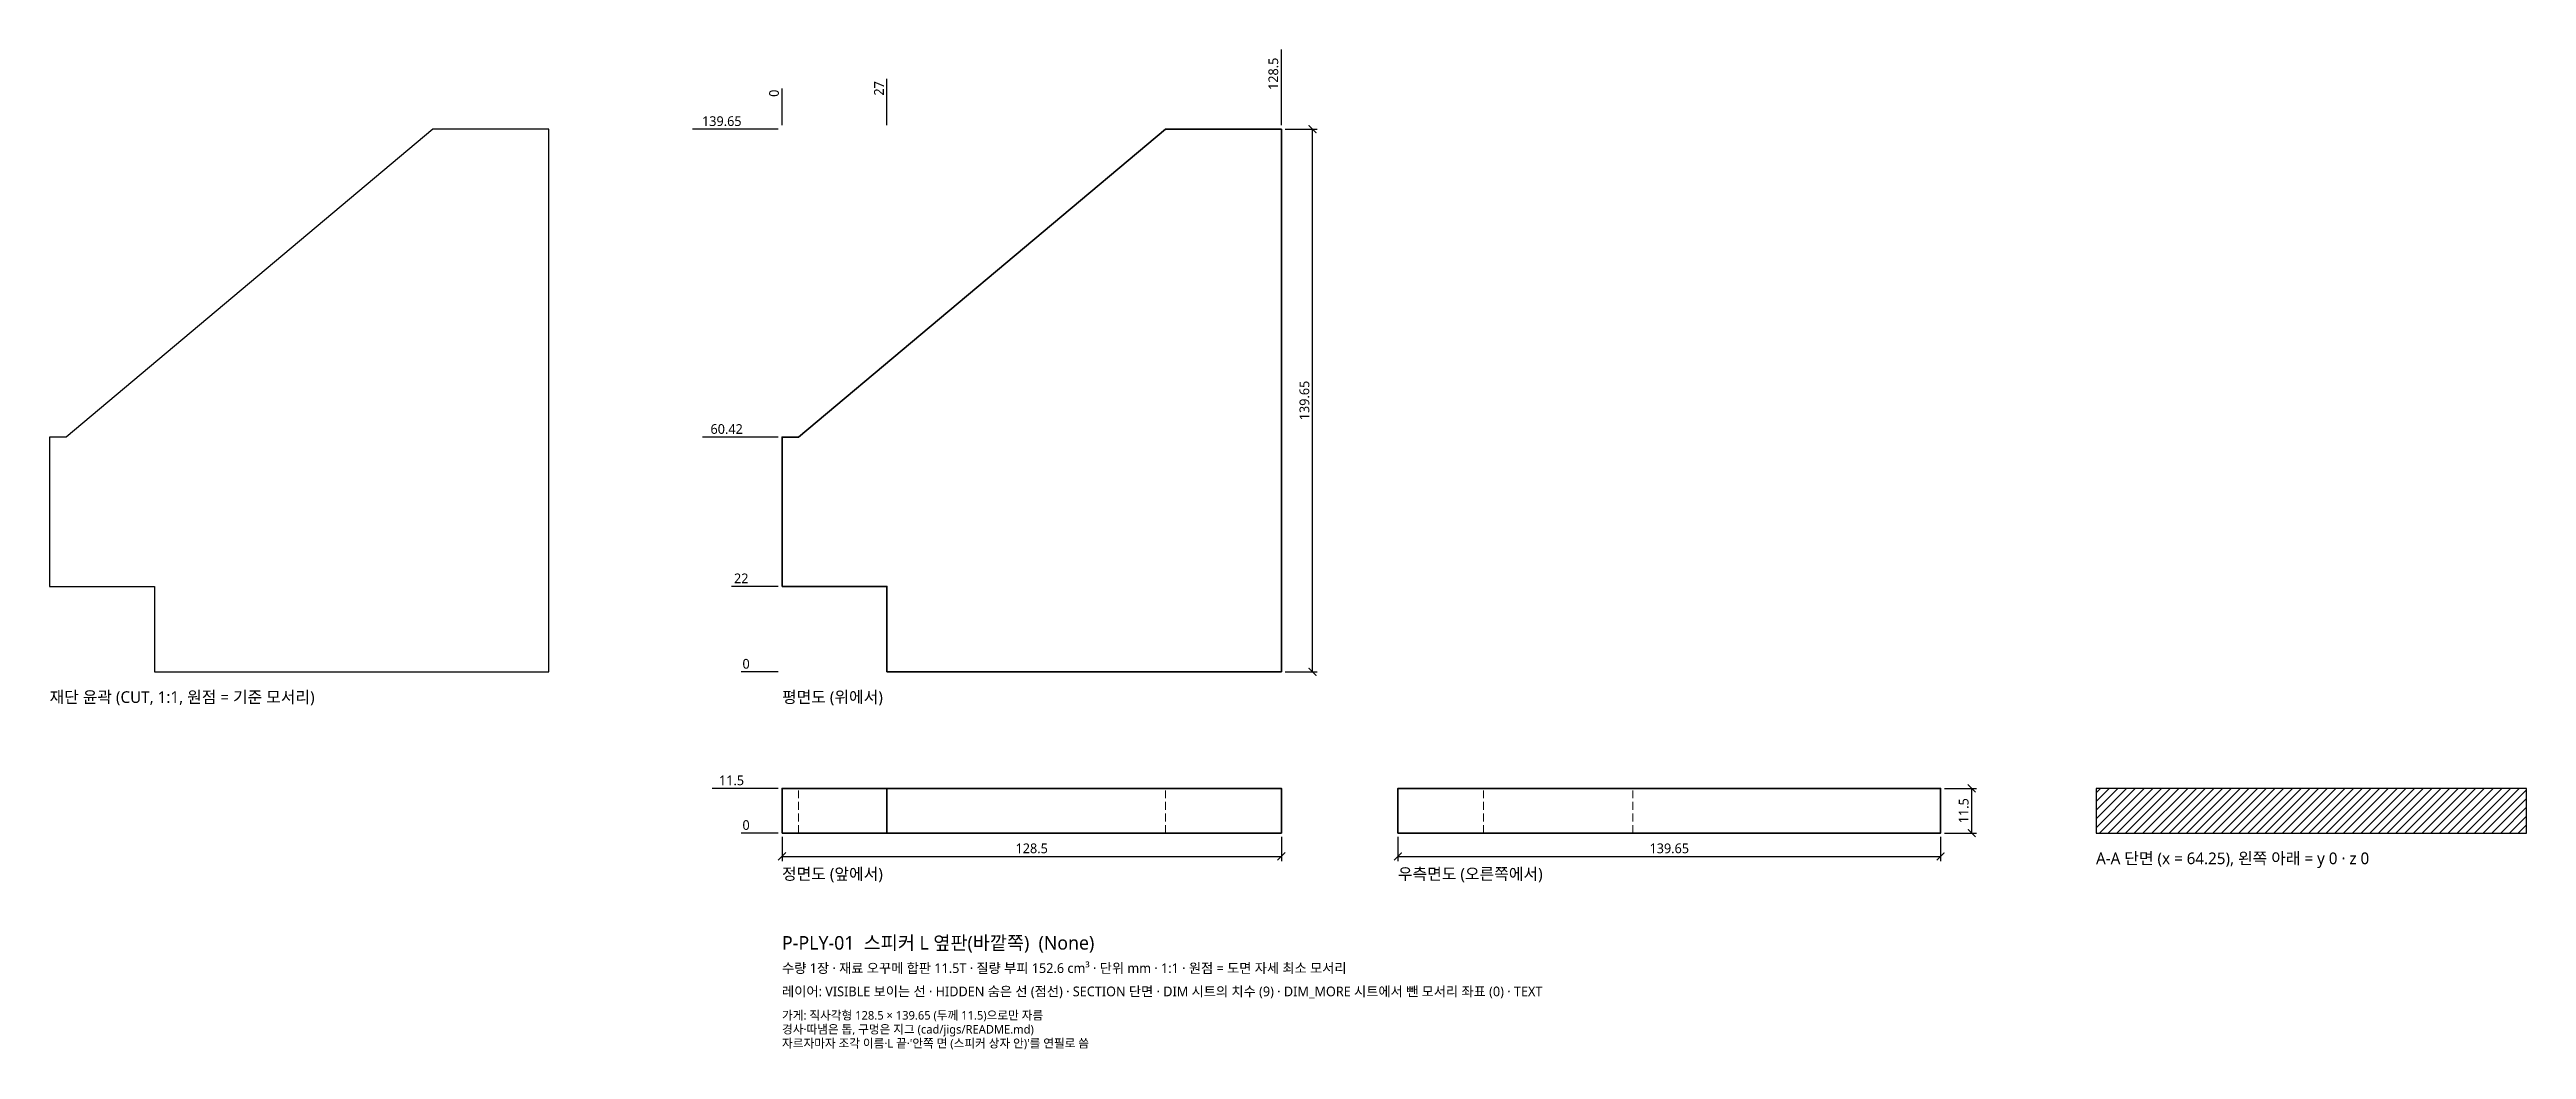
# Model space of a CAD drawing. Header units: millimetres. Extents: x -188 to 449, y -56 to 202.
import ezdxf

# ---------------------------------------------------------------- set-up
doc = ezdxf.new("R2010")
doc.units = ezdxf.units.MM
doc.linetypes.add('HIDDEN', pattern=[3, 2, -1])
doc.layers.add('CUT', color=1, linetype='CONTINUOUS')
for name, color, linetype, lineweight in [('DIM', 4, 'CONTINUOUS', 13), ('HIDDEN', 8, 'HIDDEN', 18), ('SECTION', 5, 'CONTINUOUS', 25), ('TEXT', 7, 'CONTINUOUS', 18), ('VISIBLE', 7, 'CONTINUOUS', 35)]:
    doc.layers.add(name, color=color, linetype=linetype, lineweight=lineweight)
doc.styles.add('KR', font='malgun.ttf')
doc.dimstyles.new('TOCCATA', dxfattribs={"dimtxt": 2.5, "dimasz": 2, "dimexe": 1.2, "dimexo": 1, "dimgap": 0.8, "dimtad": 1, "dimdsep": 46, "dimtxsty": 'KR', "dimblk": 'ARCHTICK', "dimcen": 2.5, "dimazin": 3, "dimtfac": 0.5, "dimtmove": 2, "dimatfit": 3})

# ---------------------------------------------------------------- blocks, each defined once
blk = doc.blocks.new('_ARCHTICK')
at = {"color": 0, "linetype": 'BYBLOCK', "const_width": 0.15}
blk.add_lwpolyline([(-0.5, -0.5), (0.5, 0.5)], dxfattribs=at)

msp = doc.modelspace()

# ---------------------------------------------------------------- hatches: boundary and pattern name
at = {"layer": 'SECTION'}
h = msp.add_hatch(dxfattribs=at)
h.set_pattern_fill('ANSI31', scale=0.5)
h.paths.add_polyline_path([(448.914, 11.5), (338.15, 11.5), (338.15, 0), (448.914, 0)])

# ---------------------------------------------------------------- linework, layer by layer
at = {"layer": 'CUT'}
msp.add_lwpolyline([(-60, 181.15), (-89.824, 181.15), (-184.249, 101.918), (-188.5, 101.918), (-188.5, 63.5), (-161.5, 63.5), (-161.5, 41.5), (-60, 41.5)], close=True, dxfattribs=at)
at = {"layer": 'HIDDEN'}
for points in [[(4.251, 0), (4.251, 11.5)], [(98.676, 0), (98.676, 11.5)], [(180.5, 0), (180.5, 11.5)], [(218.918, 0), (218.918, 11.5)]]:
    msp.add_lwpolyline(points, dxfattribs=at)
at = {"layer": 'SECTION'}
msp.add_lwpolyline([(448.914, 11.5), (338.15, 11.5), (338.15, 0), (448.914, 0)], close=True, dxfattribs=at)
at = {"layer": 'VISIBLE'}
for points in [[(0, 63.5), (0, 101.918), (4.251, 101.918), (98.676, 181.15), (128.5, 181.15), (128.5, 41.5), (27, 41.5), (27, 63.5), (0, 63.5)], [(0, 0), (0, 11.5), (128.5, 11.5), (128.5, 0), (0, 0)], [(27, 0), (27, 11.5)], [(158.5, 0), (298.15, 0), (298.15, 11.5), (158.5, 11.5), (158.5, 0)]]:
    msp.add_lwpolyline(points, dxfattribs=at)

# ---------------------------------------------------------------- texts
at = {"layer": 'CUT', "style": 'KR'}
msp.add_text('재단 윤곽 (CUT, 1:1, 원점 = 기준 모서리)', height=3, dxfattribs=at).set_placement((-188.5, 33.5))
at = {"layer": 'TEXT', "style": 'KR'}
for s, height, p in [('평면도 (위에서)', 3, (0, 33.5)), ('A-A 단면 (x = 64.25), 왼쪽 아래 = y 0 · z 0', 3, (338.15, -8)), ('정면도 (앞에서)', 3, (0, -12)), ('우측면도 (오른쪽에서)', 3, (158.5, -12)), ('P-PLY-01  스피커 L 옆판(바깥쪽)  (None)', 3.5, (0, -30)), ('수량 1장 · 재료 오꾸메 합판 11.5T · 질량 부피 152.6 cm³ · 단위 mm · 1:1 · 원점 = 도면 자세 최소 모서리', 2.5, (0, -36)), ('레이어: VISIBLE 보이는 선 · HIDDEN 숨은 선 (점선) · SECTION 단면 · DIM 시트의 치수 (9) · DIM_MORE 시트에서 뺀 모서리 좌표 (0) · TEXT', 2.5, (0, -42)), ('가게: 직사각형 128.5 × 139.65 (두께 11.5)으로만 자름', 2.2, (0, -48)), ('경사·따냄은 톱, 구멍은 지그 (cad/jigs/README.md)', 2.2, (0, -51.6)), ("자르자마자 조각 이름·L 끝·'안쪽 면 (스피커 상자 안)'를 연필로 씀", 2.2, (0, -55.2))]:
    msp.add_text(s, height=height, dxfattribs=at).set_placement(p)

# ---------------------------------------------------------------- dimensions: what is measured, and where the dimension line sits
at = {"layer": 'DIM'}
for feature_location, offset, dtype, origin in [((128.5, 181.15), (0, 8), 1, (0, 41.5)), ((0, 181.149999999), (0, 8), 1, (0, 41.5)), ((27, 181.15), (0, 8), 1, (0, 41.5)), ((0, 181.15), (-8, 0), 0, (0, 41.5)), ((0, 101.92), (-8, 0), 0, (0, 41.5)), ((0, 63.5), (-8, 0), 0, (0, 41.5)), ((0, 41.5), (-8, 0), 0, (0, 41.5)), ((0, 11.5), (-8, 0), 0, (0, 0)), ((0, 0), (-8, 0), 0, (0, 0))]:
    msp.add_ordinate_dim(feature_location=feature_location, offset=offset, dtype=dtype, origin=origin, dimstyle='TOCCATA', dxfattribs=at).render()
for base, p1, p2 in [((136.5, 41.5), (128.5, 41.5), (128.5, 181.15)), ((306.15, 0), (298.15, 0), (298.15, 11.5))]:
    msp.add_linear_dim(base=base, p1=p1, p2=p2, angle=90, dimstyle='TOCCATA', dxfattribs=at).render()
for base, p1, p2 in [((0, -6), (0, 0), (128.5, 0)), ((158.5, -6), (158.5, 0), (298.15, 0))]:
    msp.add_linear_dim(base=base, p1=p1, p2=p2, dimstyle='TOCCATA', dxfattribs=at).render()

doc.saveas('drawing.dxf')
